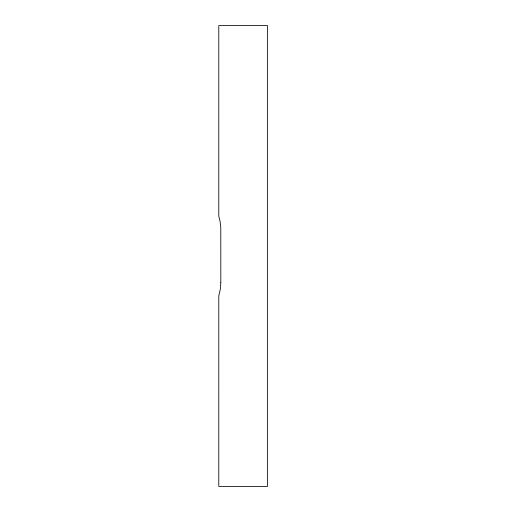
<?xml version="1.0" encoding="UTF-8"?>
<svg xmlns="http://www.w3.org/2000/svg" width="512" height="512" viewBox="0 0 512 512"><rect width="100%" height="100%" fill="white"/><g stroke="black" fill="none" stroke-linecap="round" stroke-linejoin="round"><path stroke-width="0.77" d="M220.826 282.586L220.307 289.229L218.79 295.814L218.784 486.4L267.52 486.4L267.52 25.6L218.79 25.6L218.784 216.122L220.058 221.325L220.787 227.68L220.826 282.586"/></g></svg>
